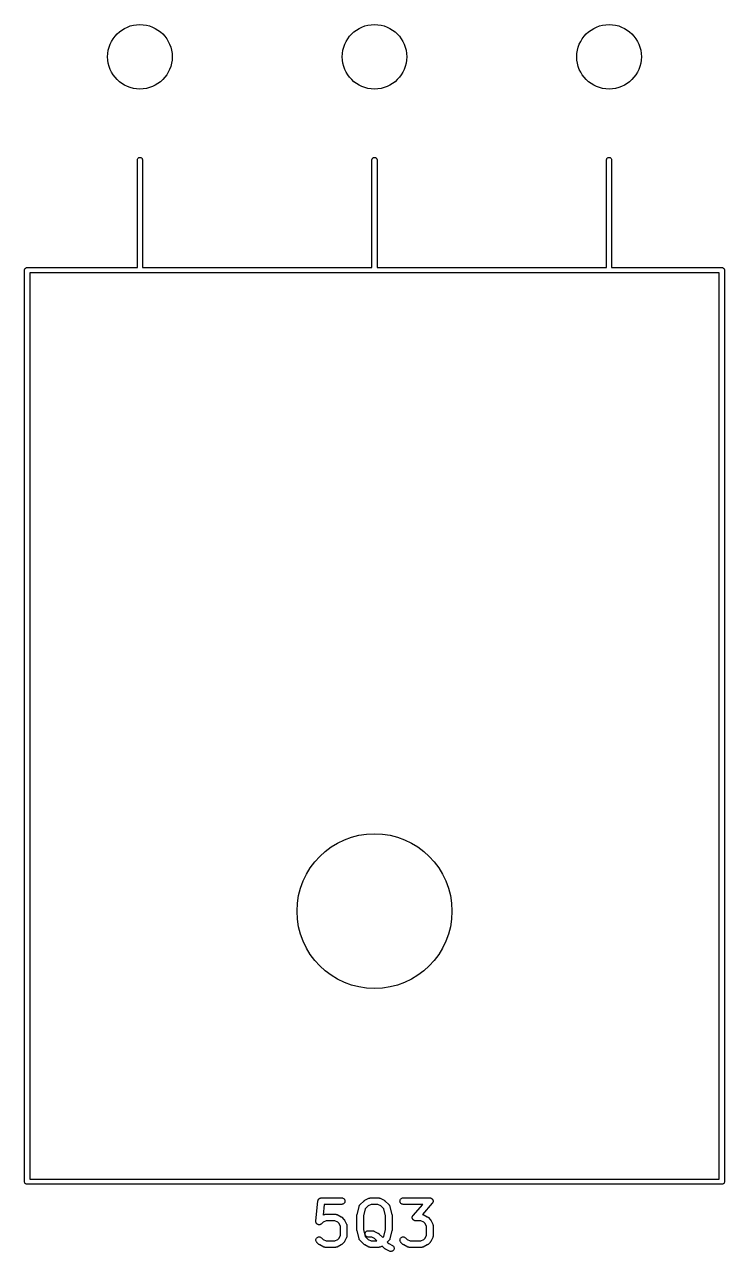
# Model space of a CAD drawing. Extents: x 0.77 to 9.62, y -5.42 to -2.18.
# Drawn here: x 4.819 to 5.46, y -5.418 to -4.295 of the extents above; entities that cross this region are included whole.
import ezdxf

# ---------------------------------------------------------------- set-up
doc = ezdxf.new("R2010")
doc.units = 0
doc.header["$MEASUREMENT"] = 0
doc.layers.add('BLACK', color=7, linetype='CONTINUOUS')

msp = doc.modelspace()

# ---------------------------------------------------------------- linework, layer by layer
at = {"layer": 'BLACK', "linetype": 'CONTINUOUS'}
for p, q in [((4.92264, -4.41937), (4.92267, -4.41903)), ((4.92264, -4.51791), (4.92264, -4.41937)), ((4.92267, -4.41903), (4.92281, -4.41858)), ((4.92281, -4.41858), (4.92303, -4.41817)), ((4.92303, -4.41817), (4.92332, -4.41781)), ((4.92332, -4.41781), (4.92368, -4.41751)), ((4.92368, -4.41751), (4.92409, -4.4173)), ((4.92409, -4.4173), (4.92454, -4.41716)), ((4.92454, -4.41716), (4.925, -4.41711)), ((4.925, -4.41711), (4.92546, -4.41716)), ((4.92546, -4.41716), (4.92591, -4.4173)), ((4.92591, -4.4173), (4.92632, -4.41751)), ((4.92632, -4.41751), (4.92668, -4.41781)), ((4.92668, -4.41781), (4.92697, -4.41817)), ((4.92697, -4.41817), (4.92719, -4.41858)), ((4.92719, -4.41858), (4.92733, -4.41903)), ((4.92733, -4.41903), (4.92736, -4.41937)), ((4.92736, -4.41937), (4.92736, -4.51791)), ((5.1372, -4.41937), (5.13724, -4.41903)), ((5.1372, -4.51791), (5.1372, -4.41937)), ((5.13724, -4.41903), (5.13737, -4.41858)), ((5.13737, -4.41858), (5.13759, -4.41817)), ((5.13759, -4.41817), (5.13789, -4.41781)), ((5.13789, -4.41781), (5.13825, -4.41751)), ((5.13825, -4.41751), (5.13866, -4.4173)), ((5.13866, -4.4173), (5.1391, -4.41716)), ((5.1391, -4.41716), (5.13957, -4.41711)), ((5.13957, -4.41711), (5.14003, -4.41716)), ((5.14003, -4.41716), (5.14048, -4.4173)), ((5.14048, -4.4173), (5.14089, -4.41751)), ((5.14089, -4.41751), (5.14125, -4.41781)), ((5.14125, -4.41781), (5.14154, -4.41817)), ((5.14154, -4.41817), (5.14176, -4.41858)), ((5.14176, -4.41858), (5.14189, -4.41903)), ((5.14189, -4.41903), (5.14193, -4.41937)), ((5.14193, -4.41937), (5.14193, -4.51791)), ((5.35177, -4.41937), (5.35181, -4.41903)), ((5.35177, -4.51791), (5.35177, -4.41937)), ((5.35181, -4.41903), (5.35194, -4.41858)), ((5.35194, -4.41858), (5.35216, -4.41817)), ((5.35216, -4.41817), (5.35246, -4.41781)), ((5.35246, -4.41781), (5.35282, -4.41751)), ((5.35282, -4.41751), (5.35323, -4.4173)), ((5.35323, -4.4173), (5.35367, -4.41716)), ((5.35367, -4.41716), (5.35413, -4.41711)), ((5.35413, -4.41711), (5.3546, -4.41716)), ((5.3546, -4.41716), (5.35504, -4.4173)), ((5.35504, -4.4173), (5.35545, -4.41751)), ((5.35545, -4.41751), (5.35581, -4.41781)), ((5.35581, -4.41781), (5.35611, -4.41817)), ((5.35611, -4.41817), (5.35633, -4.41858)), ((5.35633, -4.41858), (5.35646, -4.41903)), ((5.35646, -4.41903), (5.3565, -4.41937)), ((5.3565, -4.41937), (5.3565, -4.51791)), ((4.81948, -4.52028), (4.81952, -4.51981)), ((4.81949, -4.52039), (4.81948, -4.52028)), ((4.81949, -5.35441), (4.81949, -4.52039)), ((4.81952, -4.51981), (4.81966, -4.51937)), ((4.81966, -4.51937), (4.81988, -4.51896)), ((4.81988, -4.51896), (4.82017, -4.5186)), ((4.82017, -4.5186), (4.82053, -4.5183)), ((4.82053, -4.5183), (4.82094, -4.51808)), ((4.82094, -4.51808), (4.82139, -4.51795)), ((4.82139, -4.51795), (4.82173, -4.51791)), ((4.82173, -4.51791), (4.82185, -4.5179)), ((4.82185, -4.5179), (4.82197, -4.51791)), ((4.82197, -4.51791), (4.92264, -4.51791)), ((4.92488, -4.52264), (4.82421, -4.52264)), ((4.82421, -4.52264), (4.82421, -5.35217)), ((4.925, -4.52265), (4.92488, -4.52264)), ((4.92512, -4.52264), (4.925, -4.52265)), ((5.13945, -4.52264), (4.92512, -4.52264)), ((4.92736, -4.51791), (5.1372, -4.51791)), ((5.13957, -4.52265), (5.13945, -4.52264)), ((5.13968, -4.52264), (5.13957, -4.52265)), ((5.35402, -4.52264), (5.13968, -4.52264)), ((5.14193, -4.51791), (5.35177, -4.51791)), ((5.35413, -4.52265), (5.35402, -4.52264)), ((5.35425, -4.52264), (5.35413, -4.52265)), ((5.45492, -4.52264), (5.35425, -4.52264)), ((5.3565, -4.51791), (5.45717, -4.51791)), ((5.45492, -5.35217), (5.45492, -4.52264)), ((5.45717, -4.51791), (5.45728, -4.5179)), ((5.45728, -4.5179), (5.4574, -4.51791)), ((5.4574, -4.51791), (5.4574, -4.51791)), ((5.4574, -4.51791), (5.45775, -4.51795)), ((5.45775, -4.51795), (5.45819, -4.51808)), ((5.45819, -4.51808), (5.4586, -4.5183)), ((5.4586, -4.5183), (5.45896, -4.5186)), ((5.45896, -4.5186), (5.45926, -4.51896)), ((5.45926, -4.51896), (5.45948, -4.51937)), ((5.45948, -4.51937), (5.45961, -4.51981)), ((5.45961, -4.51981), (5.45966, -4.52028)), ((5.45966, -4.52028), (5.45965, -4.52039)), ((5.45965, -4.52039), (5.45965, -5.35441)), ((4.81948, -5.35453), (4.81949, -5.35441)), ((4.81952, -5.35499), (4.81948, -5.35453)), ((4.81966, -5.35544), (4.81952, -5.35499)), ((4.81988, -5.35585), (4.81966, -5.35544)), ((4.82017, -5.35621), (4.81988, -5.35585)), ((4.82053, -5.3565), (4.82017, -5.35621)), ((4.82421, -5.35217), (5.45492, -5.35217)), ((5.45896, -5.35621), (5.4586, -5.3565)), ((5.45926, -5.35585), (5.45896, -5.35621)), ((5.45948, -5.35544), (5.45926, -5.35585)), ((5.45961, -5.35499), (5.45948, -5.35544)), ((5.45965, -5.35464), (5.45961, -5.35499)), ((5.45965, -5.35441), (5.45966, -5.35453)), ((5.45966, -5.35453), (5.45965, -5.35464)), ((4.82094, -5.35672), (4.82053, -5.3565)), ((4.82139, -5.35686), (4.82094, -5.35672)), ((4.82173, -5.35689), (4.82139, -5.35686)), ((4.82185, -5.3569), (4.82173, -5.35689)), ((4.82173, -5.35689), (4.82173, -5.35689)), ((4.82197, -5.35689), (4.82185, -5.3569)), ((5.45717, -5.35689), (4.82197, -5.35689)), ((5.45728, -5.3569), (5.45717, -5.35689)), ((5.45775, -5.35686), (5.45728, -5.3569)), ((5.45819, -5.35672), (5.45775, -5.35686)), ((5.4586, -5.3565), (5.45819, -5.35672)), ((5.08601, -5.39079), (5.08788, -5.37204)), ((5.08788, -5.37204), (5.08789, -5.372)), ((5.08789, -5.372), (5.08792, -5.37187)), ((5.08792, -5.37187), (5.08793, -5.37174)), ((5.08793, -5.37174), (5.08798, -5.37159)), ((5.08798, -5.37159), (5.08801, -5.37144)), ((5.08801, -5.37144), (5.08806, -5.37132)), ((5.08806, -5.37132), (5.0881, -5.37119)), ((5.0881, -5.37119), (5.08818, -5.37105)), ((5.08818, -5.37105), (5.08824, -5.37091)), ((5.08824, -5.37091), (5.08831, -5.3708)), ((5.08831, -5.3708), (5.08838, -5.37069)), ((5.08838, -5.37069), (5.08848, -5.37057)), ((5.08848, -5.37057), (5.08856, -5.37044)), ((5.08856, -5.37044), (5.08866, -5.37034)), ((5.08866, -5.37034), (5.08874, -5.37024)), ((5.08874, -5.37024), (5.08886, -5.37014)), ((5.08886, -5.37014), (5.08898, -5.37003)), ((5.08898, -5.37003), (5.08909, -5.36996)), ((5.08909, -5.36996), (5.08919, -5.36988)), ((5.08919, -5.36988), (5.08933, -5.3698)), ((5.08933, -5.3698), (5.08946, -5.36972)), ((5.08946, -5.36972), (5.08958, -5.36967)), ((5.08958, -5.36967), (5.0897, -5.36961)), ((5.0897, -5.36961), (5.08985, -5.36956)), ((5.08985, -5.36956), (5.08999, -5.3695)), ((5.08999, -5.3695), (5.09012, -5.36948)), ((5.09012, -5.36948), (5.09025, -5.36944)), ((5.09025, -5.36944), (5.09041, -5.36943)), ((5.09041, -5.36943), (5.09056, -5.3694)), ((5.09056, -5.3694), (5.09069, -5.3694)), ((5.09069, -5.3694), (5.09082, -5.36939)), ((5.09082, -5.36939), (5.10957, -5.36939)), ((5.0935, -5.37529), (5.09252, -5.38506)), ((5.10957, -5.37529), (5.0935, -5.37529)), ((5.10957, -5.36939), (5.10961, -5.36939)), ((5.11014, -5.37523), (5.10957, -5.37529)), ((5.10961, -5.36939), (5.11018, -5.36945)), ((5.1107, -5.37507), (5.11014, -5.37523)), ((5.11018, -5.36945), (5.11073, -5.36962)), ((5.1112, -5.3748), (5.1107, -5.37507)), ((5.11073, -5.36962), (5.11124, -5.3699)), ((5.11165, -5.37443), (5.1112, -5.3748)), ((5.11124, -5.3699), (5.11168, -5.37027)), ((5.11202, -5.37399), (5.11165, -5.37443)), ((5.11168, -5.37027), (5.11204, -5.37072)), ((5.11229, -5.37348), (5.11202, -5.37399)), ((5.11204, -5.37072), (5.11231, -5.37123)), ((5.11246, -5.37293), (5.11229, -5.37348)), ((5.11231, -5.37123), (5.11247, -5.37178)), ((5.11252, -5.37236), (5.11246, -5.37293)), ((5.11247, -5.37178), (5.11252, -5.37236)), ((5.12358, -5.38475), (5.12545, -5.37725)), ((5.12545, -5.37725), (5.12546, -5.37721)), ((5.12546, -5.37721), (5.12553, -5.37702)), ((5.12553, -5.37702), (5.12559, -5.37683)), ((5.12559, -5.37683), (5.12563, -5.37675)), ((5.12563, -5.37675), (5.12567, -5.37667)), ((5.12567, -5.37667), (5.12577, -5.3765)), ((5.12577, -5.3765), (5.12586, -5.37632)), ((5.12586, -5.37632), (5.12592, -5.37625)), ((5.12592, -5.37625), (5.12597, -5.37618)), ((5.12597, -5.37618), (5.1261, -5.37603)), ((5.1261, -5.37603), (5.12623, -5.37587)), ((5.12623, -5.37587), (5.12998, -5.37212)), ((5.12998, -5.37212), (5.13001, -5.3721)), ((5.13001, -5.3721), (5.13014, -5.37199)), ((5.13014, -5.37199), (5.13026, -5.37188)), ((5.13026, -5.37188), (5.13036, -5.37181)), ((5.13036, -5.37181), (5.13046, -5.37174)), ((5.13046, -5.37174), (5.13061, -5.37166)), ((5.13061, -5.37166), (5.13075, -5.37157)), ((5.13075, -5.37157), (5.1345, -5.3697)), ((5.13382, -5.37664), (5.13098, -5.37947)), ((5.13651, -5.37529), (5.13382, -5.37664)), ((5.1345, -5.3697), (5.13453, -5.36968)), ((5.13453, -5.36968), (5.13462, -5.36965)), ((5.13462, -5.36965), (5.13469, -5.36961)), ((5.13469, -5.36961), (5.13489, -5.36955)), ((5.13489, -5.36955), (5.13507, -5.36948)), ((5.13507, -5.36948), (5.13516, -5.36947)), ((5.13516, -5.36947), (5.13524, -5.36944)), ((5.13524, -5.36944), (5.13544, -5.36942)), ((5.13544, -5.36942), (5.13564, -5.36939)), ((5.13564, -5.36939), (5.13573, -5.36939)), ((5.13573, -5.36939), (5.13582, -5.36939)), ((5.13582, -5.36939), (5.14332, -5.36939)), ((5.14262, -5.37529), (5.13651, -5.37529)), ((5.14532, -5.37664), (5.14262, -5.37529)), ((5.14332, -5.36939), (5.14336, -5.36939)), ((5.14336, -5.36939), (5.14344, -5.36939)), ((5.14344, -5.36939), (5.14353, -5.36939)), ((5.14353, -5.36939), (5.14373, -5.36943)), ((5.14373, -5.36943), (5.14393, -5.36945)), ((5.14393, -5.36945), (5.14401, -5.36948)), ((5.14401, -5.36948), (5.1441, -5.36949)), ((5.1441, -5.36949), (5.14429, -5.36956)), ((5.14429, -5.36956), (5.14448, -5.36962)), ((5.14448, -5.36962), (5.14456, -5.36967)), ((5.14456, -5.36967), (5.14464, -5.3697)), ((5.14464, -5.3697), (5.14839, -5.37157)), ((5.14815, -5.37947), (5.14532, -5.37664)), ((5.14839, -5.37157), (5.14842, -5.37159)), ((5.14842, -5.37159), (5.14856, -5.37168)), ((5.14856, -5.37168), (5.14871, -5.37176)), ((5.14871, -5.37176), (5.1488, -5.37184)), ((5.1488, -5.37184), (5.14891, -5.3719)), ((5.14891, -5.3719), (5.14903, -5.37202)), ((5.14903, -5.37202), (5.14915, -5.37212)), ((5.14915, -5.37212), (5.1529, -5.37587)), ((5.1529, -5.37587), (5.15293, -5.3759)), ((5.15293, -5.3759), (5.15306, -5.37606)), ((5.15306, -5.37606), (5.15319, -5.37621)), ((5.15319, -5.37621), (5.15324, -5.37628)), ((5.15324, -5.37628), (5.15329, -5.37635)), ((5.15329, -5.37635), (5.15338, -5.37653)), ((5.15338, -5.37653), (5.15349, -5.3767)), ((5.15349, -5.3767), (5.15352, -5.37679)), ((5.15352, -5.37679), (5.15356, -5.37687)), ((5.15356, -5.37687), (5.15361, -5.37706)), ((5.15361, -5.37706), (5.15368, -5.37725)), ((5.15368, -5.37725), (5.15555, -5.38475)), ((5.16286, -5.37232), (5.16292, -5.37174)), ((5.16291, -5.37289), (5.16286, -5.37232)), ((5.16308, -5.37344), (5.16291, -5.37289)), ((5.16292, -5.37174), (5.16309, -5.37119)), ((5.16334, -5.37395), (5.16308, -5.37344)), ((5.16309, -5.37119), (5.16337, -5.37069)), ((5.1637, -5.3744), (5.16334, -5.37395)), ((5.16337, -5.37069), (5.16373, -5.37024)), ((5.16415, -5.37477), (5.1637, -5.3744)), ((5.16373, -5.37024), (5.16418, -5.36988)), ((5.16465, -5.37505), (5.16415, -5.37477)), ((5.16418, -5.36988), (5.16469, -5.36961)), ((5.1652, -5.37523), (5.16465, -5.37505)), ((5.16469, -5.36961), (5.16524, -5.36944)), ((5.16577, -5.37529), (5.1652, -5.37523)), ((5.16524, -5.36944), (5.16581, -5.36939)), ((5.16581, -5.37529), (5.16577, -5.37529)), ((5.16581, -5.36939), (5.19019, -5.36939)), ((5.18368, -5.37529), (5.16581, -5.37529)), ((5.17484, -5.38539), (5.18368, -5.37529)), ((5.19241, -5.37428), (5.18347, -5.38449)), ((5.19019, -5.36939), (5.19023, -5.36939)), ((5.19023, -5.36939), (5.19041, -5.36941)), ((5.19041, -5.36941), (5.1906, -5.36941)), ((5.1906, -5.36941), (5.1907, -5.36944)), ((5.1907, -5.36944), (5.1908, -5.36945)), ((5.1908, -5.36945), (5.19098, -5.36951)), ((5.19098, -5.36951), (5.19116, -5.36955)), ((5.19116, -5.36955), (5.19125, -5.36959)), ((5.19125, -5.36959), (5.19135, -5.36962)), ((5.19135, -5.36962), (5.19151, -5.36971)), ((5.19151, -5.36971), (5.19168, -5.36979)), ((5.19168, -5.36979), (5.19176, -5.36985)), ((5.19176, -5.36985), (5.19185, -5.3699)), ((5.19185, -5.3699), (5.192, -5.37002)), ((5.192, -5.37002), (5.19215, -5.37013)), ((5.19215, -5.37013), (5.19222, -5.37021)), ((5.19222, -5.37021), (5.1923, -5.37027)), ((5.1923, -5.37027), (5.19241, -5.37042)), ((5.19241, -5.37042), (5.19254, -5.37055)), ((5.19252, -5.37413), (5.19241, -5.37428)), ((5.19263, -5.37399), (5.19252, -5.37413)), ((5.19254, -5.37055), (5.19259, -5.37064)), ((5.19259, -5.37064), (5.19266, -5.37072)), ((5.19268, -5.3739), (5.19263, -5.37399)), ((5.19266, -5.37072), (5.19274, -5.37088)), ((5.19274, -5.37381), (5.19268, -5.3739)), ((5.19274, -5.37088), (5.19284, -5.37104)), ((5.19282, -5.37365), (5.19274, -5.37381)), ((5.19291, -5.37348), (5.19282, -5.37365)), ((5.19284, -5.37104), (5.19288, -5.37114)), ((5.19288, -5.37114), (5.19292, -5.37123)), ((5.19294, -5.37338), (5.19291, -5.37348)), ((5.19292, -5.37123), (5.19298, -5.37141)), ((5.19298, -5.37329), (5.19294, -5.37338)), ((5.19298, -5.37141), (5.19304, -5.37158)), ((5.19302, -5.37311), (5.19298, -5.37329)), ((5.19308, -5.37293), (5.19302, -5.37311)), ((5.19304, -5.37158), (5.19306, -5.37168)), ((5.19306, -5.37168), (5.19309, -5.37178)), ((5.19309, -5.37283), (5.19308, -5.37293)), ((5.19309, -5.37178), (5.1931, -5.37197)), ((5.19311, -5.37273), (5.19309, -5.37283)), ((5.1931, -5.37197), (5.19313, -5.37215)), ((5.19312, -5.37254), (5.19311, -5.37273)), ((5.19314, -5.37236), (5.19312, -5.37254)), ((5.19313, -5.37215), (5.19313, -5.37226)), ((5.19313, -5.37226), (5.19314, -5.37236)), ((5.09252, -5.38506), (5.09325, -5.38469)), ((5.09325, -5.38469), (5.09329, -5.38468)), ((5.09329, -5.38468), (5.09337, -5.38465)), ((5.09337, -5.38465), (5.09345, -5.38461)), ((5.09345, -5.38461), (5.09364, -5.38455)), ((5.09364, -5.38455), (5.09383, -5.38448)), ((5.09383, -5.38448), (5.09392, -5.38446)), ((5.09392, -5.38446), (5.094, -5.38444)), ((5.094, -5.38444), (5.0942, -5.38442)), ((5.0942, -5.38442), (5.0944, -5.38439)), ((5.0944, -5.38439), (5.09449, -5.38439)), ((5.09449, -5.38439), (5.09457, -5.38438)), ((5.09457, -5.38438), (5.10395, -5.38438)), ((5.10395, -5.38438), (5.10399, -5.38438)), ((5.10399, -5.38438), (5.10407, -5.38439)), ((5.10407, -5.38439), (5.10416, -5.38439)), ((5.10416, -5.38439), (5.10436, -5.38443)), ((5.10436, -5.38443), (5.10456, -5.38445)), ((5.10456, -5.38445), (5.10464, -5.38447)), ((5.10464, -5.38447), (5.10473, -5.38449)), ((5.10473, -5.38449), (5.10492, -5.38456)), ((5.10492, -5.38456), (5.10511, -5.38462)), ((5.10511, -5.38462), (5.10519, -5.38466)), ((5.10519, -5.38466), (5.10527, -5.38469)), ((5.10527, -5.38469), (5.10902, -5.38657)), ((5.10902, -5.38657), (5.10905, -5.38659)), ((5.10905, -5.38659), (5.10919, -5.38668)), ((5.10919, -5.38668), (5.10934, -5.38676)), ((5.10934, -5.38676), (5.10943, -5.38683)), ((5.10943, -5.38683), (5.10954, -5.3869)), ((5.10954, -5.3869), (5.10966, -5.38702)), ((5.10966, -5.38702), (5.10978, -5.38712)), ((5.10978, -5.38712), (5.11166, -5.389)), ((5.11166, -5.389), (5.11169, -5.38903)), ((5.11169, -5.38903), (5.11179, -5.38916)), ((5.11179, -5.38916), (5.1119, -5.38928)), ((5.1119, -5.38928), (5.11197, -5.38938)), ((5.11197, -5.38938), (5.11205, -5.38948)), ((5.11205, -5.38948), (5.11212, -5.38962)), ((5.11212, -5.38962), (5.11221, -5.38976)), ((5.11221, -5.38976), (5.11409, -5.39351)), ((5.12349, -5.38532), (5.12353, -5.38508)), ((5.1235, -5.38537), (5.12349, -5.38532)), ((5.12349, -5.38542), (5.1235, -5.38537)), ((5.12349, -5.38546), (5.12349, -5.38542)), ((5.12349, -5.39858), (5.12349, -5.38546)), ((5.12353, -5.38508), (5.12356, -5.38485)), ((5.12356, -5.38485), (5.12357, -5.3848)), ((5.12357, -5.3848), (5.12358, -5.38475)), ((5.13098, -5.37947), (5.1294, -5.38582)), ((5.1294, -5.38582), (5.1294, -5.39822)), ((5.14974, -5.38582), (5.14815, -5.37947)), ((5.14974, -5.39822), (5.14974, -5.38582)), ((5.15555, -5.38475), (5.15556, -5.38479)), ((5.15556, -5.38479), (5.15557, -5.38484)), ((5.15557, -5.38484), (5.15559, -5.38489)), ((5.15559, -5.38489), (5.15561, -5.38512)), ((5.15561, -5.38512), (5.15564, -5.38536)), ((5.15564, -5.38536), (5.15564, -5.38541)), ((5.15564, -5.38541), (5.15564, -5.38546)), ((5.15564, -5.38546), (5.15564, -5.39858)), ((5.17411, -5.38732), (5.17413, -5.38713)), ((5.17412, -5.38742), (5.17411, -5.38732)), ((5.17412, -5.38752), (5.17412, -5.38742)), ((5.17414, -5.3877), (5.17412, -5.38752)), ((5.17413, -5.38713), (5.17414, -5.38695)), ((5.17414, -5.38695), (5.17416, -5.38685)), ((5.17416, -5.38789), (5.17414, -5.3877)), ((5.17416, -5.38685), (5.17417, -5.38674)), ((5.17419, -5.38799), (5.17416, -5.38789)), ((5.17417, -5.38674), (5.17422, -5.38657)), ((5.17421, -5.38809), (5.17419, -5.38799)), ((5.17427, -5.38826), (5.17421, -5.38809)), ((5.17422, -5.38657), (5.17427, -5.38639)), ((5.17427, -5.38639), (5.17431, -5.38629)), ((5.17432, -5.38844), (5.17427, -5.38826)), ((5.17431, -5.38629), (5.17434, -5.38619)), ((5.17437, -5.38853), (5.17432, -5.38844)), ((5.17434, -5.38619), (5.17443, -5.38603)), ((5.17441, -5.38863), (5.17437, -5.38853)), ((5.17451, -5.38879), (5.17441, -5.38863)), ((5.17443, -5.38603), (5.1745, -5.38586)), ((5.1745, -5.38586), (5.17457, -5.38578)), ((5.17459, -5.38895), (5.17451, -5.38879)), ((5.17457, -5.38578), (5.17461, -5.38568)), ((5.17466, -5.38903), (5.17459, -5.38895)), ((5.17461, -5.38568), (5.17473, -5.38554)), ((5.17471, -5.38912), (5.17466, -5.38903)), ((5.17484, -5.38926), (5.17471, -5.38912)), ((5.17473, -5.38554), (5.17484, -5.38539)), ((5.17495, -5.3894), (5.17484, -5.38926)), ((5.17503, -5.38947), (5.17495, -5.3894)), ((5.1751, -5.38954), (5.17503, -5.38947)), ((5.17525, -5.38965), (5.1751, -5.38954)), ((5.17539, -5.38977), (5.17525, -5.38965)), ((5.17548, -5.38982), (5.17539, -5.38977)), ((5.17557, -5.38988), (5.17548, -5.38982)), ((5.17574, -5.38996), (5.17557, -5.38988)), ((5.1759, -5.39005), (5.17574, -5.38996)), ((5.176, -5.39008), (5.1759, -5.39005)), ((5.18347, -5.38449), (5.18366, -5.38456)), ((5.18366, -5.38456), (5.18385, -5.38462)), ((5.18385, -5.38462), (5.18393, -5.38466)), ((5.18393, -5.38466), (5.18401, -5.38469)), ((5.18401, -5.38469), (5.18776, -5.38657)), ((5.18776, -5.38657), (5.18779, -5.38659)), ((5.18779, -5.38659), (5.18793, -5.38668)), ((5.18793, -5.38668), (5.18808, -5.38676)), ((5.18808, -5.38676), (5.18817, -5.38683)), ((5.18817, -5.38683), (5.18828, -5.3869)), ((5.18828, -5.3869), (5.1884, -5.38702)), ((5.1884, -5.38702), (5.18852, -5.38712)), ((5.18852, -5.38712), (5.1904, -5.389)), ((5.1904, -5.389), (5.19043, -5.38903)), ((5.19043, -5.38903), (5.19053, -5.38916)), ((5.19053, -5.38916), (5.19065, -5.38928)), ((5.19065, -5.38928), (5.19071, -5.38938)), ((5.19071, -5.38938), (5.19079, -5.38948)), ((5.19079, -5.38948), (5.19086, -5.38962)), ((5.19086, -5.38962), (5.19095, -5.38976)), ((5.19095, -5.38976), (5.19283, -5.39351)), ((5.086, -5.39108), (5.08601, -5.39093)), ((5.08601, -5.39122), (5.086, -5.39108)), ((5.08601, -5.39093), (5.08601, -5.39079)), ((5.08601, -5.39137), (5.08601, -5.39122)), ((5.08604, -5.39151), (5.08601, -5.39137)), ((5.08605, -5.39165), (5.08604, -5.39151)), ((5.08609, -5.39179), (5.08605, -5.39165)), ((5.08612, -5.39193), (5.08609, -5.39179)), ((5.08617, -5.39206), (5.08612, -5.39193)), ((5.08621, -5.3922), (5.08617, -5.39206)), ((5.08628, -5.39233), (5.08621, -5.3922)), ((5.08634, -5.39247), (5.08628, -5.39233)), ((5.08642, -5.39258), (5.08634, -5.39247)), ((5.08648, -5.39271), (5.08642, -5.39258)), ((5.08658, -5.39283), (5.08648, -5.39271)), ((5.08666, -5.39295), (5.08658, -5.39283)), ((5.08676, -5.39305), (5.08666, -5.39295)), ((5.08685, -5.39316), (5.08676, -5.39305)), ((5.08696, -5.39325), (5.08685, -5.39316)), ((5.08706, -5.39336), (5.08696, -5.39325)), ((5.08718, -5.39344), (5.08706, -5.39336)), ((5.08729, -5.39353), (5.08718, -5.39344)), ((5.08742, -5.3936), (5.08729, -5.39353)), ((5.08754, -5.39368), (5.08742, -5.3936)), ((5.08767, -5.39374), (5.08754, -5.39368)), ((5.08779, -5.3938), (5.08767, -5.39374)), ((5.08793, -5.39385), (5.08779, -5.3938)), ((5.08807, -5.3939), (5.08793, -5.39385)), ((5.08821, -5.39393), (5.08807, -5.3939)), ((5.08834, -5.39398), (5.08821, -5.39393)), ((5.08849, -5.39399), (5.08834, -5.39398)), ((5.08863, -5.39402), (5.08849, -5.39399)), ((5.08878, -5.39402), (5.08863, -5.39402)), ((5.08892, -5.39404), (5.08878, -5.39402)), ((5.08906, -5.39403), (5.08892, -5.39404)), ((5.08921, -5.39403), (5.08906, -5.39403)), ((5.08935, -5.394), (5.08921, -5.39403)), ((5.08949, -5.39399), (5.08935, -5.394)), ((5.08963, -5.39395), (5.08949, -5.39399)), ((5.08978, -5.39392), (5.08963, -5.39395)), ((5.08991, -5.39387), (5.08978, -5.39392)), ((5.09004, -5.39383), (5.08991, -5.39387)), ((5.09018, -5.39376), (5.09004, -5.39383)), ((5.09031, -5.3937), (5.09018, -5.39376)), ((5.09043, -5.39363), (5.09031, -5.3937)), ((5.09056, -5.39356), (5.09043, -5.39363)), ((5.09067, -5.39347), (5.09056, -5.39356)), ((5.09079, -5.39339), (5.09067, -5.39347)), ((5.0909, -5.39329), (5.09079, -5.39339)), ((5.09101, -5.3932), (5.0909, -5.39329)), ((5.09104, -5.39317), (5.09101, -5.3932)), ((5.09257, -5.39164), (5.09104, -5.39317)), ((5.09527, -5.39029), (5.09257, -5.39164)), ((5.10325, -5.39029), (5.09527, -5.39029)), ((5.10595, -5.39164), (5.10325, -5.39029)), ((5.10714, -5.39283), (5.10595, -5.39164)), ((5.10849, -5.39553), (5.10714, -5.39283)), ((5.10849, -5.40351), (5.10849, -5.39553)), ((5.11409, -5.39351), (5.1141, -5.39355)), ((5.1141, -5.39355), (5.11413, -5.39363)), ((5.11413, -5.39363), (5.11418, -5.39371)), ((5.11418, -5.39371), (5.11423, -5.3939)), ((5.11423, -5.3939), (5.1143, -5.39409)), ((5.1143, -5.39409), (5.11432, -5.39418)), ((5.11432, -5.39418), (5.11434, -5.39426)), ((5.11434, -5.39426), (5.11436, -5.39446)), ((5.11436, -5.39446), (5.11439, -5.39466)), ((5.11439, -5.39466), (5.11439, -5.39475)), ((5.11439, -5.39475), (5.1144, -5.39483)), ((5.1144, -5.39483), (5.1144, -5.40421)), ((5.1235, -5.39864), (5.12349, -5.39858)), ((5.12349, -5.39869), (5.1235, -5.39864)), ((5.12352, -5.39892), (5.12349, -5.39869)), ((5.12355, -5.39916), (5.12352, -5.39892)), ((5.12356, -5.39921), (5.12355, -5.39916)), ((5.12357, -5.39926), (5.12356, -5.39921)), ((5.12358, -5.3993), (5.12357, -5.39926)), ((5.12545, -5.4068), (5.12358, -5.3993)), ((5.1294, -5.39822), (5.13098, -5.40457)), ((5.13105, -5.40174), (5.13122, -5.40119)), ((5.13122, -5.40119), (5.13149, -5.40068)), ((5.13149, -5.40068), (5.13186, -5.40024)), ((5.13186, -5.40024), (5.13231, -5.39987)), ((5.13231, -5.39987), (5.13282, -5.3996)), ((5.13282, -5.3996), (5.13337, -5.39944)), ((5.13337, -5.39944), (5.13394, -5.39938)), ((5.13394, -5.39938), (5.13769, -5.39938)), ((5.13769, -5.39938), (5.13773, -5.39938)), ((5.13773, -5.39938), (5.13782, -5.39939)), ((5.13782, -5.39939), (5.13791, -5.39939)), ((5.13791, -5.39939), (5.13811, -5.39942)), ((5.13811, -5.39942), (5.13831, -5.39945)), ((5.13831, -5.39945), (5.13839, -5.39947)), ((5.13839, -5.39947), (5.13847, -5.39949)), ((5.13847, -5.39949), (5.13866, -5.39956)), ((5.13866, -5.39956), (5.13886, -5.39962)), ((5.13886, -5.39962), (5.13893, -5.39966)), ((5.13893, -5.39966), (5.13901, -5.39969)), ((5.13901, -5.39969), (5.14276, -5.40157)), ((5.14815, -5.40457), (5.14974, -5.39822)), ((5.15555, -5.3993), (5.15368, -5.4068)), ((5.15556, -5.39925), (5.15555, -5.3993)), ((5.15558, -5.3992), (5.15556, -5.39925)), ((5.1556, -5.39896), (5.15558, -5.3992)), ((5.15564, -5.39873), (5.1556, -5.39896)), ((5.15564, -5.39858), (5.15564, -5.39863)), ((5.15564, -5.39863), (5.15564, -5.39868)), ((5.15564, -5.39868), (5.15564, -5.39873)), ((5.17609, -5.39012), (5.176, -5.39008)), ((5.17627, -5.39017), (5.17609, -5.39012)), ((5.17645, -5.39022), (5.17627, -5.39017)), ((5.17655, -5.39024), (5.17645, -5.39022)), ((5.17665, -5.39026), (5.17655, -5.39024)), ((5.17684, -5.39027), (5.17665, -5.39026)), ((5.17702, -5.39029), (5.17684, -5.39027)), ((5.17706, -5.39029), (5.17702, -5.39029)), ((5.18199, -5.39029), (5.17706, -5.39029)), ((5.18469, -5.39164), (5.18199, -5.39029)), ((5.18588, -5.39283), (5.18469, -5.39164)), ((5.18723, -5.39553), (5.18588, -5.39283)), ((5.18723, -5.40351), (5.18723, -5.39553)), ((5.19283, -5.39351), (5.19284, -5.39355)), ((5.19284, -5.39355), (5.19287, -5.39363)), ((5.19287, -5.39363), (5.19292, -5.39371)), ((5.19292, -5.39371), (5.19297, -5.3939)), ((5.19297, -5.3939), (5.19304, -5.39409)), ((5.19304, -5.39409), (5.19306, -5.39418)), ((5.19306, -5.39418), (5.19308, -5.39426)), ((5.19308, -5.39426), (5.1931, -5.39446)), ((5.1931, -5.39446), (5.19313, -5.39466)), ((5.19313, -5.39466), (5.19313, -5.39475)), ((5.19313, -5.39475), (5.19314, -5.39483)), ((5.19314, -5.39483), (5.19314, -5.40421)), ((5.086, -5.40793), (5.08606, -5.40735)), ((5.08605, -5.4085), (5.086, -5.40793)), ((5.08621, -5.40905), (5.08605, -5.4085)), ((5.08606, -5.40735), (5.08623, -5.4068)), ((5.08647, -5.40957), (5.08621, -5.40905)), ((5.08623, -5.4068), (5.08651, -5.4063)), ((5.08683, -5.41002), (5.08647, -5.40957)), ((5.08651, -5.4063), (5.08687, -5.40586)), ((5.08686, -5.41005), (5.08683, -5.41002)), ((5.08874, -5.41192), (5.08686, -5.41005)), ((5.08687, -5.40586), (5.08732, -5.40549)), ((5.08732, -5.40549), (5.08783, -5.40522)), ((5.08783, -5.40522), (5.08838, -5.40506)), ((5.08838, -5.40506), (5.08896, -5.40501)), ((5.08886, -5.41203), (5.08874, -5.41192)), ((5.08898, -5.41214), (5.08886, -5.41203)), ((5.08896, -5.40501), (5.08953, -5.40506)), ((5.08909, -5.41221), (5.08898, -5.41214)), ((5.08918, -5.41229), (5.08909, -5.41221)), ((5.08933, -5.41237), (5.08918, -5.41229)), ((5.08947, -5.41246), (5.08933, -5.41237)), ((5.0895, -5.41247), (5.08947, -5.41246)), ((5.09325, -5.41435), (5.0895, -5.41247)), ((5.08953, -5.40506), (5.09008, -5.40523)), ((5.09008, -5.40523), (5.09059, -5.4055)), ((5.09059, -5.4055), (5.09104, -5.40587)), ((5.09104, -5.40587), (5.09257, -5.40741)), ((5.09257, -5.40741), (5.09527, -5.40876)), ((5.09527, -5.40876), (5.10325, -5.40876)), ((5.10325, -5.40876), (5.10595, -5.40741)), ((5.10902, -5.41247), (5.10527, -5.41435)), ((5.10595, -5.40741), (5.10714, -5.40621)), ((5.10714, -5.40621), (5.10849, -5.40351)), ((5.10916, -5.41239), (5.10902, -5.41247)), ((5.1093, -5.41231), (5.10916, -5.41239)), ((5.1094, -5.41223), (5.1093, -5.41231)), ((5.1095, -5.41217), (5.1094, -5.41223)), ((5.10962, -5.41205), (5.1095, -5.41217)), ((5.10975, -5.41195), (5.10962, -5.41205)), ((5.10978, -5.41192), (5.10975, -5.41195)), ((5.11166, -5.41005), (5.10978, -5.41192)), ((5.11176, -5.40992), (5.11166, -5.41005)), ((5.11188, -5.4098), (5.11176, -5.40992)), ((5.11195, -5.4097), (5.11188, -5.4098)), ((5.11202, -5.4096), (5.11195, -5.4097)), ((5.1121, -5.40945), (5.11202, -5.4096)), ((5.11219, -5.40932), (5.1121, -5.40945)), ((5.11221, -5.40928), (5.11219, -5.40932)), ((5.11409, -5.40553), (5.11221, -5.40928)), ((5.11412, -5.40545), (5.11409, -5.40553)), ((5.11416, -5.40537), (5.11412, -5.40545)), ((5.11422, -5.40518), (5.11416, -5.40537)), ((5.11429, -5.40499), (5.11422, -5.40518)), ((5.11431, -5.40491), (5.11429, -5.40499)), ((5.11433, -5.40482), (5.11431, -5.40491)), ((5.11436, -5.40462), (5.11433, -5.40482)), ((5.11439, -5.40442), (5.11436, -5.40462)), ((5.1144, -5.40425), (5.11439, -5.40434)), ((5.11439, -5.40434), (5.11439, -5.40442)), ((5.1144, -5.40421), (5.1144, -5.40425)), ((5.12552, -5.40699), (5.12545, -5.4068)), ((5.12558, -5.40718), (5.12552, -5.40699)), ((5.12562, -5.40726), (5.12558, -5.40718)), ((5.12565, -5.40734), (5.12562, -5.40726)), ((5.12575, -5.40751), (5.12565, -5.40734)), ((5.12584, -5.40769), (5.12575, -5.40751)), ((5.1259, -5.40776), (5.12584, -5.40769)), ((5.12594, -5.40784), (5.1259, -5.40776)), ((5.12608, -5.40799), (5.12594, -5.40784)), ((5.1262, -5.40814), (5.12608, -5.40799)), ((5.12623, -5.40817), (5.1262, -5.40814)), ((5.12998, -5.41192), (5.12623, -5.40817)), ((5.13011, -5.41203), (5.12998, -5.41192)), ((5.13023, -5.41214), (5.13011, -5.41203)), ((5.13033, -5.41221), (5.13023, -5.41214)), ((5.13043, -5.41229), (5.13033, -5.41221)), ((5.13057, -5.41237), (5.13043, -5.41229)), ((5.13071, -5.41246), (5.13057, -5.41237)), ((5.13075, -5.41247), (5.13071, -5.41246)), ((5.1345, -5.41435), (5.13075, -5.41247)), ((5.13098, -5.40457), (5.13382, -5.40741)), ((5.13099, -5.40231), (5.13105, -5.40174)), ((5.13104, -5.40289), (5.13099, -5.40231)), ((5.1312, -5.40344), (5.13104, -5.40289)), ((5.13147, -5.40395), (5.1312, -5.40344)), ((5.13183, -5.4044), (5.13147, -5.40395)), ((5.13227, -5.40477), (5.13183, -5.4044)), ((5.13278, -5.40505), (5.13227, -5.40477)), ((5.13333, -5.40522), (5.13278, -5.40505)), ((5.1339, -5.40529), (5.13333, -5.40522)), ((5.13382, -5.40741), (5.13651, -5.40876)), ((5.13394, -5.40529), (5.1339, -5.40529)), ((5.137, -5.40529), (5.13394, -5.40529)), ((5.13651, -5.40876), (5.14181, -5.40876)), ((5.13969, -5.40664), (5.137, -5.40529)), ((5.14181, -5.40876), (5.13969, -5.40664)), ((5.14276, -5.40157), (5.1428, -5.40159)), ((5.1428, -5.40159), (5.14294, -5.40168)), ((5.14294, -5.40168), (5.14308, -5.40176)), ((5.14308, -5.40176), (5.14318, -5.40183)), ((5.14318, -5.40183), (5.14328, -5.4019)), ((5.14328, -5.4019), (5.1434, -5.40202)), ((5.1434, -5.40202), (5.14353, -5.40212)), ((5.14353, -5.40212), (5.14707, -5.40566)), ((5.14707, -5.40566), (5.14815, -5.40457)), ((5.1529, -5.40817), (5.15124, -5.40983)), ((5.15124, -5.40983), (5.15256, -5.41116)), ((5.15256, -5.41116), (5.15589, -5.41282)), ((5.15303, -5.40802), (5.1529, -5.40817)), ((5.15317, -5.40787), (5.15303, -5.40802)), ((5.15321, -5.40779), (5.15317, -5.40787)), ((5.15327, -5.40773), (5.15321, -5.40779)), ((5.15336, -5.40755), (5.15327, -5.40773)), ((5.15347, -5.40738), (5.15336, -5.40755)), ((5.1535, -5.4073), (5.15347, -5.40738)), ((5.15354, -5.40722), (5.1535, -5.4073)), ((5.1536, -5.40703), (5.15354, -5.40722)), ((5.15367, -5.40684), (5.1536, -5.40703)), ((5.15368, -5.4068), (5.15367, -5.40684)), ((5.16286, -5.40793), (5.16292, -5.40735)), ((5.16291, -5.4085), (5.16286, -5.40793)), ((5.16307, -5.40905), (5.16291, -5.4085)), ((5.16292, -5.40735), (5.1631, -5.4068)), ((5.16334, -5.40957), (5.16307, -5.40905)), ((5.1631, -5.4068), (5.16337, -5.4063)), ((5.1637, -5.41002), (5.16334, -5.40957)), ((5.16337, -5.4063), (5.16374, -5.40586)), ((5.16373, -5.41005), (5.1637, -5.41002)), ((5.1656, -5.41192), (5.16373, -5.41005)), ((5.16374, -5.40586), (5.16419, -5.40549)), ((5.16419, -5.40549), (5.1647, -5.40522)), ((5.1647, -5.40522), (5.16525, -5.40506)), ((5.16525, -5.40506), (5.16582, -5.40501)), ((5.16573, -5.41203), (5.1656, -5.41192)), ((5.16585, -5.41214), (5.16573, -5.41203)), ((5.16582, -5.40501), (5.1664, -5.40506)), ((5.16595, -5.41221), (5.16585, -5.41214)), ((5.16605, -5.41229), (5.16595, -5.41221)), ((5.16619, -5.41237), (5.16605, -5.41229)), ((5.16633, -5.41246), (5.16619, -5.41237)), ((5.16637, -5.41247), (5.16633, -5.41246)), ((5.17012, -5.41435), (5.16637, -5.41247)), ((5.1664, -5.40506), (5.16695, -5.40523)), ((5.16695, -5.40523), (5.16746, -5.4055)), ((5.16746, -5.4055), (5.1679, -5.40587)), ((5.1679, -5.40587), (5.16944, -5.40741)), ((5.16944, -5.40741), (5.17213, -5.40876)), ((5.17213, -5.40876), (5.18199, -5.40876)), ((5.18199, -5.40876), (5.18469, -5.40741)), ((5.18776, -5.41247), (5.18401, -5.41435)), ((5.18469, -5.40741), (5.18588, -5.40621)), ((5.18588, -5.40621), (5.18723, -5.40351)), ((5.1879, -5.41239), (5.18776, -5.41247)), ((5.18804, -5.41231), (5.1879, -5.41239)), ((5.18814, -5.41223), (5.18804, -5.41231)), ((5.18824, -5.41217), (5.18814, -5.41223)), ((5.18837, -5.41205), (5.18824, -5.41217)), ((5.18849, -5.41195), (5.18837, -5.41205)), ((5.18852, -5.41192), (5.18849, -5.41195)), ((5.1904, -5.41005), (5.18852, -5.41192)), ((5.1905, -5.40992), (5.1904, -5.41005)), ((5.19062, -5.4098), (5.1905, -5.40992)), ((5.19069, -5.4097), (5.19062, -5.4098)), ((5.19076, -5.4096), (5.19069, -5.4097)), ((5.19084, -5.40945), (5.19076, -5.4096)), ((5.19093, -5.40932), (5.19084, -5.40945)), ((5.19095, -5.40928), (5.19093, -5.40932)), ((5.19283, -5.40553), (5.19095, -5.40928)), ((5.19286, -5.40545), (5.19283, -5.40553)), ((5.1929, -5.40537), (5.19286, -5.40545)), ((5.19296, -5.40518), (5.1929, -5.40537)), ((5.19303, -5.40499), (5.19296, -5.40518)), ((5.19305, -5.40491), (5.19303, -5.40499)), ((5.19307, -5.40482), (5.19305, -5.40491)), ((5.1931, -5.40462), (5.19307, -5.40482)), ((5.19313, -5.40442), (5.1931, -5.40462)), ((5.19314, -5.40425), (5.19313, -5.40434)), ((5.19313, -5.40434), (5.19313, -5.40442)), ((5.19314, -5.40421), (5.19314, -5.40425)), ((5.09333, -5.41438), (5.09325, -5.41435)), ((5.09341, -5.41442), (5.09333, -5.41438)), ((5.0936, -5.41448), (5.09341, -5.41442)), ((5.09379, -5.41456), (5.0936, -5.41448)), ((5.09388, -5.41457), (5.09379, -5.41456)), ((5.09396, -5.4146), (5.09388, -5.41457)), ((5.09416, -5.41462), (5.09396, -5.4146)), ((5.09436, -5.41465), (5.09416, -5.41462)), ((5.09444, -5.41465), (5.09436, -5.41465)), ((5.09453, -5.41466), (5.09444, -5.41465)), ((5.09457, -5.41466), (5.09453, -5.41466)), ((5.10395, -5.41466), (5.09457, -5.41466)), ((5.10403, -5.41465), (5.10395, -5.41466)), ((5.10412, -5.41466), (5.10403, -5.41465)), ((5.10432, -5.41462), (5.10412, -5.41466)), ((5.10452, -5.4146), (5.10432, -5.41462)), ((5.1046, -5.41458), (5.10452, -5.4146)), ((5.10469, -5.41457), (5.1046, -5.41458)), ((5.10488, -5.4145), (5.10469, -5.41457)), ((5.10507, -5.41444), (5.10488, -5.4145)), ((5.10515, -5.4144), (5.10507, -5.41444)), ((5.10523, -5.41437), (5.10515, -5.4144)), ((5.10527, -5.41435), (5.10523, -5.41437)), ((5.13458, -5.41438), (5.1345, -5.41435)), ((5.13465, -5.41442), (5.13458, -5.41438)), ((5.13485, -5.41448), (5.13465, -5.41442)), ((5.13503, -5.41456), (5.13485, -5.41448)), ((5.13512, -5.41457), (5.13503, -5.41456)), ((5.1352, -5.4146), (5.13512, -5.41457)), ((5.1354, -5.41462), (5.1352, -5.4146)), ((5.1356, -5.41465), (5.1354, -5.41462)), ((5.13569, -5.41465), (5.1356, -5.41465)), ((5.13578, -5.41466), (5.13569, -5.41465)), ((5.13582, -5.41466), (5.13578, -5.41466)), ((5.14332, -5.41466), (5.13582, -5.41466)), ((5.1434, -5.41465), (5.14332, -5.41466)), ((5.14349, -5.41466), (5.1434, -5.41465)), ((5.14369, -5.41462), (5.14349, -5.41466)), ((5.14389, -5.4146), (5.14369, -5.41462)), ((5.14397, -5.41458), (5.14389, -5.4146)), ((5.14406, -5.41457), (5.14397, -5.41458)), ((5.14425, -5.4145), (5.14406, -5.41457)), ((5.14444, -5.41444), (5.14425, -5.4145)), ((5.14452, -5.4144), (5.14444, -5.41444)), ((5.1446, -5.41437), (5.14452, -5.4144)), ((5.14464, -5.41435), (5.1446, -5.41437)), ((5.14648, -5.41343), (5.14464, -5.41435)), ((5.14873, -5.41567), (5.14648, -5.41343)), ((5.14886, -5.41578), (5.14873, -5.41567)), ((5.14897, -5.41589), (5.14886, -5.41578)), ((5.14908, -5.41596), (5.14897, -5.41589)), ((5.14917, -5.41604), (5.14908, -5.41596)), ((5.14932, -5.41611), (5.14917, -5.41604)), ((5.14946, -5.41621), (5.14932, -5.41611)), ((5.14949, -5.41622), (5.14946, -5.41621)), ((5.15324, -5.4181), (5.14949, -5.41622)), ((5.15378, -5.4183), (5.15324, -5.4181)), ((5.15435, -5.4184), (5.15378, -5.4183)), ((5.15493, -5.41839), (5.15435, -5.4184)), ((5.15549, -5.41826), (5.15493, -5.41839)), ((5.15602, -5.41803), (5.15549, -5.41826)), ((5.15589, -5.41282), (5.15592, -5.41284)), ((5.15592, -5.41284), (5.15641, -5.41315)), ((5.15649, -5.4177), (5.15602, -5.41803)), ((5.15641, -5.41315), (5.15682, -5.41355)), ((5.15689, -5.41728), (5.15649, -5.4177)), ((5.15682, -5.41355), (5.15715, -5.41402)), ((5.1572, -5.4168), (5.15689, -5.41728)), ((5.15715, -5.41402), (5.15738, -5.41455)), ((5.15741, -5.41626), (5.1572, -5.4168)), ((5.15738, -5.41455), (5.1575, -5.41512)), ((5.15751, -5.41569), (5.15741, -5.41626)), ((5.1575, -5.41512), (5.15751, -5.41569)), ((5.1702, -5.41438), (5.17012, -5.41435)), ((5.17027, -5.41442), (5.1702, -5.41438)), ((5.17047, -5.41448), (5.17027, -5.41442)), ((5.17066, -5.41456), (5.17047, -5.41448)), ((5.17074, -5.41457), (5.17066, -5.41456)), ((5.17082, -5.4146), (5.17074, -5.41457)), ((5.17102, -5.41462), (5.17082, -5.4146)), ((5.17122, -5.41465), (5.17102, -5.41462)), ((5.17131, -5.41465), (5.17122, -5.41465)), ((5.1714, -5.41466), (5.17131, -5.41465)), ((5.17144, -5.41466), (5.1714, -5.41466)), ((5.18269, -5.41466), (5.17144, -5.41466)), ((5.18277, -5.41465), (5.18269, -5.41466)), ((5.18286, -5.41466), (5.18277, -5.41465)), ((5.18306, -5.41462), (5.18286, -5.41466)), ((5.18326, -5.4146), (5.18306, -5.41462)), ((5.18334, -5.41458), (5.18326, -5.4146)), ((5.18343, -5.41457), (5.18334, -5.41458)), ((5.18362, -5.4145), (5.18343, -5.41457)), ((5.18381, -5.41444), (5.18362, -5.4145)), ((5.18389, -5.4144), (5.18381, -5.41444)), ((5.18397, -5.41437), (5.18389, -5.4144)), ((5.18401, -5.41435), (5.18397, -5.41437))]:
    msp.add_line(p, q, dxfattribs=at)
at = {"layer": 'BLACK'}
for centre, radius in [((4.925, -4.325), 0.02953), ((5.13957, -4.325), 0.02953), ((5.35413, -4.325), 0.02953), ((5.13957, -5.10689), 0.07087)]:
    msp.add_circle(centre, radius, dxfattribs=at)

doc.saveas('drawing.dxf')
